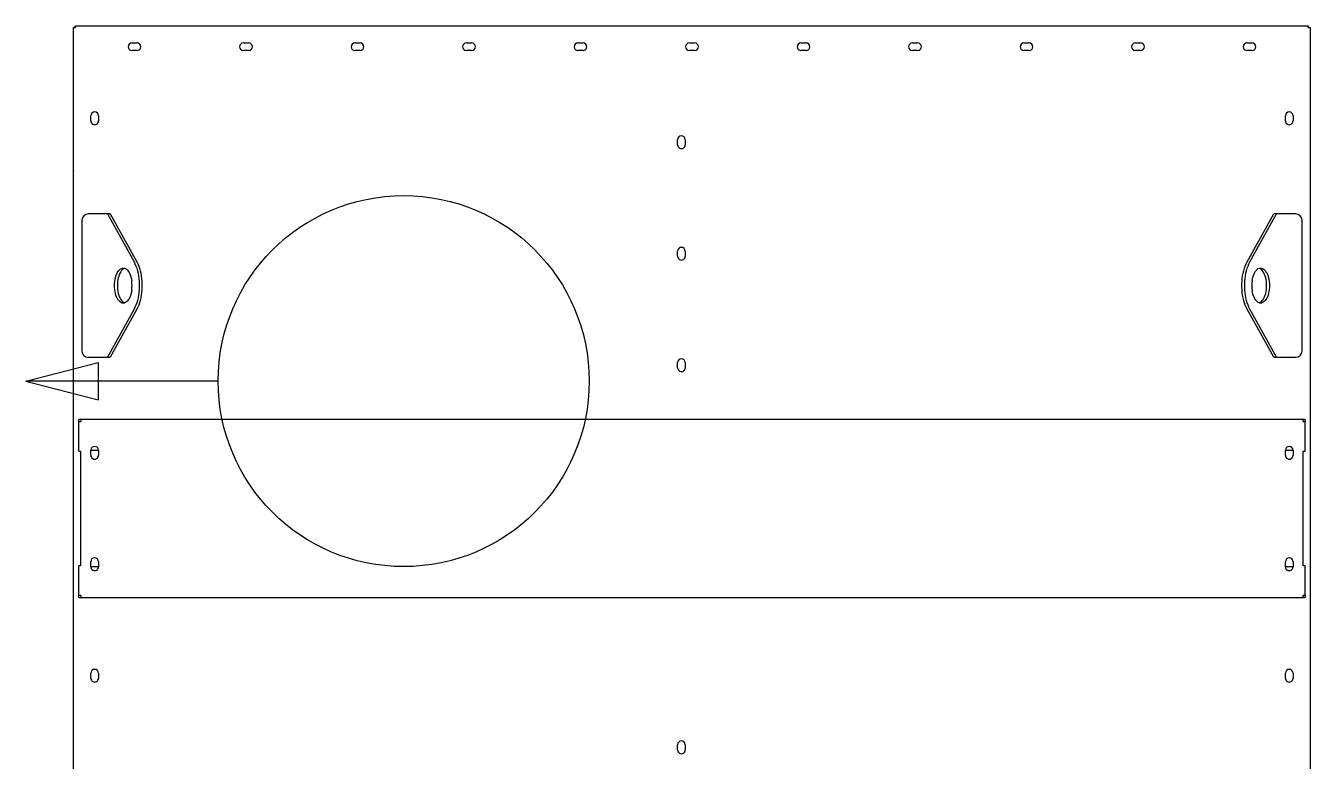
# Model space of a CAD drawing. Extents: x 28911 to 70911, y -59 to 29641.
# Drawn here: x 61483 to 63499, y 21077 to 22232 of the extents above; entities that cross this region are included whole.
import ezdxf
from ezdxf.lldxf.tags import DXFTag

# ---------------------------------------------------------------- set-up
doc = ezdxf.new("R2010")
doc.units = 0
doc.header["$LTSCALE"] = 300
doc.header["$MEASUREMENT"] = 0
tags = doc.linetypes.add('NASCOSTA', pattern=[0.375, 0.25, -0.125]).pattern_tags.tags
tags[6:7] = [DXFTag(74, 4), DXFTag(75, 0), DXFTag(340, '0'), DXFTag(46, 1.0), DXFTag(50, 0.0), DXFTag(44, 0.0), DXFTag(45, 0.0)]
tags[4:5] = [DXFTag(74, 4), DXFTag(75, 0), DXFTag(340, '0'), DXFTag(46, 1.0), DXFTag(50, 0.0), DXFTag(44, 0.0), DXFTag(45, 0.0)]

# ---------------------------------------------------------------- blocks, each defined once
blk = doc.blocks.new('A$Cedfd1987')
at = {"color": 7, "linetype": 'Continuous', "lineweight": 25}
for p, q in [((-2350.9, 1533), (-421, 1533)), ((-2350.9, 1530), (-2350.9, 1533)), ((-2354, -404.9), (-2354, 1529.9)), ((-2351, 1529.9), (-2354, 1529.9)), ((-1843.5, 1520), (-2048.5, 1520)), ((-1735.5, 1525), (-1732.5, 1525)), ((-1735.5, 1525), (-1735.5, 1521.9)), ((-1735.5, 1521.9), (-1735.5, -396.9)), ((-1732.4, 1521.9), (-1735.5, 1521.9)), ((-1732.5, 1521.9), (-1732.5, 1525)), ((-1732.4, 1525), (-1732.5, 1525)), ((-1732.4, 1525), (-1732.4, 1521.9)), ((-1686, 1525), (-1732.4, 1525)), ((-1686, 1522), (-1686, 1525)), ((-1506, 1522), (-1686, 1522)), ((-1459.6, 1525), (-1506, 1525)), ((-1506, 1525), (-1506, 1522)), ((-1459.6, 1521.9), (-1459.6, 1525)), ((-1459.6, 1525), (-1459.5, 1525)), ((-1456.5, 1521.9), (-1459.6, 1521.9)), ((-1459.5, 1525), (-1456.5, 1525)), ((-1459.5, 1525), (-1459.5, 1521.9)), ((-1456.5, 1521.9), (-1456.5, 1525)), ((-1456.5, -396.9), (-1456.5, 1521.9)), ((-2212.5, 1506), (-2204.5, 1506)), ((-2204.5, 1494), (-2212.5, 1494)), ((-2058.5, 1510), (-2058.5, 1480.1)), ((-1833.5, 1480.1), (-1833.5, 1510)), ((-1687.5, 1506), (-1679.5, 1506)), ((-1687.5, 1494), (-1687.5, 1506)), ((-1679.5, 1494), (-1687.5, 1494)), ((-1512.5, 1506), (-1504.5, 1506)), ((-1504.5, 1494), (-1512.5, 1494)), ((-1504.5, 1506), (-1504.5, 1494)), ((-1337.5, 1506), (-1329.5, 1506)), ((-1329.5, 1494), (-1337.5, 1494)), ((-2058.5, 1480), (-2058.5, 1477)), ((-1983.1, 1438.2), (-2058.4, 1480)), ((-2058.4, 1480), (-2058.4, 1479.4)), ((-2058.4, 1479.4), (-2058.4, 1475.6)), ((-1983.1, 1433.9), (-2058.4, 1475.6)), ((-1833.6, 1480), (-1908.9, 1438.2)), ((-1833.6, 1475.6), (-1908.9, 1433.9)), ((-1833.6, 1479.4), (-1833.6, 1480)), ((-1833.6, 1475.6), (-1833.6, 1479.4)), ((-1833.5, 1477), (-1833.5, 1480)), ((-2327, 1433.5), (-2327, 1441.5)), ((-2315, 1441.5), (-2315, 1433.5)), ((-1953.5, 1441.8), (-1953.5, 1441.8)), ((-1938.5, 1441.8), (-1938.5, 1441.8)), ((-2327, 1258.5), (-2327, 1266.5)), ((-2315, 1266.5), (-2315, 1258.5)), ((-2327, 1083.5), (-2327, 1091.5)), ((-2315, 1091.5), (-2315, 1083.5)), ((-2327, 908.5), (-2327, 916.5)), ((-2315, 916.5), (-2315, 908.5)), ((-2327, 733.5), (-2327, 741.5)), ((-2315, 741.5), (-2315, 733.5)), ((-2327, 558.5), (-2327, 566.5)), ((-2315, 566.5), (-2315, 558.5)), ((-2175, 552), (-2167, 552)), ((-2000, 552), (-1992, 552)), ((-1825, 552), (-1817, 552)), ((-1225, 552), (-1217, 552)), ((-2167, 540), (-2175, 540)), ((-1992, 540), (-2000, 540)), ((-1817, 540), (-1825, 540)), ((-1217, 540), (-1225, 540)), ((-2327, 383.5), (-2327, 391.5)), ((-2315, 391.5), (-2315, 383.5)), ((-2327, 208.5), (-2327, 216.5)), ((-2315, 216.5), (-2315, 208.5)), ((-2327, 33.5), (-2327, 41.5)), ((-2315, 41.5), (-2315, 33.5)), ((-2327, -141.5), (-2327, -133.5)), ((-2315, -133.5), (-2315, -141.5)), ((-2327, -316.5), (-2327, -308.5)), ((-2315, -308.5), (-2315, -316.5)), ((-2058.4, -350.6), (-1983.1, -308.9)), ((-2058.4, -355), (-1983.1, -313.2)), ((-1953.5, -316.8), (-1953.5, -316.8)), ((-1938.5, -316.8), (-1938.5, -316.8)), ((-1908.9, -308.9), (-1833.6, -350.6)), ((-1908.9, -313.2), (-1833.6, -355)), ((-2058.5, -355.1), (-2058.5, -385)), ((-2058.4, -350.6), (-2058.4, -354.4)), ((-2058.4, -354.4), (-2058.4, -355)), ((-1833.6, -354.4), (-1833.6, -350.6)), ((-1833.6, -355), (-1833.6, -354.4)), ((-1833.5, -355), (-1833.5, -352)), ((-1833.5, -385), (-1833.5, -355.1)), ((-2212.5, -369), (-2204.5, -369)), ((-2204.5, -381), (-2212.5, -381)), ((-1687.5, -369), (-1679.5, -369)), ((-1687.5, -381), (-1687.5, -369)), ((-1679.5, -381), (-1687.5, -381)), ((-1512.5, -369), (-1504.5, -369)), ((-1504.5, -381), (-1512.5, -381)), ((-1504.5, -369), (-1504.5, -381)), ((-1337.5, -369), (-1329.5, -369)), ((-1329.5, -381), (-1337.5, -381)), ((-2048.5, -395), (-1843.5, -395)), ((-1735.5, -396.9), (-1732.4, -396.9)), ((-1735.5, -396.9), (-1735.5, -400)), ((-1732.5, -400), (-1735.5, -400)), ((-1732.5, -400), (-1732.5, -396.9)), ((-1732.4, -400), (-1732.5, -400)), ((-1732.4, -400), (-1732.4, -396.9)), ((-1686, -400), (-1732.4, -400)), ((-1686, -397), (-1506, -397)), ((-1686, -400), (-1686, -397)), ((-1506, -397), (-1506, -400)), ((-1459.6, -400), (-1506, -400)), ((-1459.6, -396.9), (-1456.5, -396.9)), ((-1459.6, -396.9), (-1459.6, -400)), ((-1459.6, -400), (-1459.5, -400)), ((-1459.5, -396.9), (-1459.5, -400)), ((-1456.5, -400), (-1459.5, -400)), ((-1456.5, -400), (-1456.5, -396.9)), ((-2351, -404.9), (-2354, -404.9)), ((-2350.9, -405), (-2350.9, -408)), ((-421, -408), (-2350.9, -408)), ((-2125, -408.2), (-2125, -408)), ((-2125, -408.5), (-2107, -408.5)), ((-2107, -408), (-2107, -408.2))]:
    blk.add_line(p, q, dxfattribs=at)
at = {"color": 253}
for p, q in [((-1796, -181.2), (-1796, -483.2)), ((-1796, -483.2), (-1825.2, -369.3)), ((-1825.2, -369.3), (-1766.8, -369.3)), ((-1796, -483.2), (-1766.8, -369.3))]:
    blk.add_line(p, q, dxfattribs=at)
at = {"color": 7, "linetype": 'Continuous', "lineweight": 25, "flags": 128}
for points in [[(-1953.5, 1441.8), (-1956.5, 1442.3), (-1959.3, 1443), (-1962, 1443.8), (-1964.4, 1444.8), (-1966.6, 1445.9), (-1968.6, 1447.2), (-1970.2, 1448.5), (-1971.6, 1449.9), (-1972.6, 1451.4), (-1973.2, 1453), (-1973.5, 1454.5), (-1973.4, 1456.1), (-1973, 1457.7), (-1972.2, 1459.2), (-1971.1, 1460.7), (-1969.6, 1462.1), (-1967.8, 1463.4), (-1965.8, 1464.6), (-1963.5, 1465.6), (-1960.9, 1466.6), (-1958.2, 1467.3), (-1955.3, 1467.9), (-1952.2, 1468.4), (-1949.1, 1468.7), (-1946, 1468.7), (-1942.9, 1468.7), (-1939.8, 1468.4), (-1936.7, 1467.9), (-1933.8, 1467.3), (-1931.1, 1466.6), (-1928.5, 1465.6), (-1926.2, 1464.6), (-1924.2, 1463.4), (-1922.4, 1462.1), (-1920.9, 1460.7), (-1919.8, 1459.2), (-1919, 1457.7), (-1918.6, 1456.1), (-1918.5, 1454.5), (-1918.8, 1453), (-1919.4, 1451.4), (-1920.4, 1449.9), (-1921.8, 1448.5), (-1923.4, 1447.2), (-1925.4, 1445.9), (-1927.6, 1444.8), (-1930, 1443.8), (-1932.7, 1443), (-1935.5, 1442.3), (-1938.5, 1441.8)], [(-1918.8, 1452.8), (-1919, 1453.3), (-1919.8, 1454.9), (-1920.9, 1456.3), (-1922.4, 1457.7), (-1924.2, 1459), (-1926.2, 1460.2), (-1928.5, 1461.3), (-1931.1, 1462.2), (-1933.8, 1463), (-1936.7, 1463.6), (-1939.8, 1464.1), (-1942.9, 1464.3), (-1946, 1464.4), (-1949.1, 1464.3), (-1952.2, 1464.1), (-1955.3, 1463.6), (-1958.2, 1463), (-1960.9, 1462.2), (-1963.5, 1461.3), (-1965.8, 1460.2), (-1967.8, 1459), (-1969.6, 1457.7), (-1971.1, 1456.3), (-1972.2, 1454.9), (-1973, 1453.3), (-1973.2, 1452.8)], [(-1908.9, 1438.2), (-1912, 1436.7), (-1915.3, 1435.3), (-1918.9, 1434), (-1922.7, 1432.9), (-1926.7, 1431.9), (-1930.8, 1431.2), (-1935.1, 1430.6), (-1939.4, 1430.2), (-1943.8, 1430), (-1948.2, 1430), (-1952.6, 1430.2), (-1956.9, 1430.6), (-1961.2, 1431.2), (-1965.3, 1431.9), (-1969.3, 1432.9), (-1973.1, 1434), (-1976.7, 1435.3), (-1980, 1436.7), (-1983.1, 1438.2)], [(-1908.9, 1433.9), (-1912, 1432.4), (-1915.3, 1430.9), (-1918.9, 1429.7), (-1922.7, 1428.5), (-1926.7, 1427.6), (-1930.8, 1426.8), (-1935.1, 1426.3), (-1939.4, 1425.9), (-1943.8, 1425.7), (-1948.2, 1425.7), (-1952.6, 1425.9), (-1956.9, 1426.3), (-1961.2, 1426.8), (-1965.3, 1427.6), (-1969.3, 1428.5), (-1973.1, 1429.7), (-1976.7, 1430.9), (-1980, 1432.4), (-1983.1, 1433.9)], [(-1983.1, -308.9), (-1980, -307.4), (-1976.7, -305.9), (-1973.1, -304.7), (-1969.3, -303.5), (-1965.3, -302.6), (-1961.2, -301.8), (-1956.9, -301.3), (-1952.6, -300.9), (-1948.2, -300.7), (-1943.8, -300.7), (-1939.4, -300.9), (-1935.1, -301.3), (-1930.8, -301.8), (-1926.7, -302.6), (-1922.7, -303.5), (-1918.9, -304.7), (-1915.3, -305.9), (-1912, -307.4), (-1908.9, -308.9)], [(-1983.1, -313.2), (-1980, -311.7), (-1976.7, -310.3), (-1973.1, -309), (-1969.3, -307.9), (-1965.3, -306.9), (-1961.2, -306.2), (-1956.9, -305.6), (-1952.6, -305.2), (-1948.2, -305), (-1943.8, -305), (-1939.4, -305.2), (-1935.1, -305.6), (-1930.8, -306.2), (-1926.7, -306.9), (-1922.7, -307.9), (-1918.9, -309), (-1915.3, -310.3), (-1912, -311.7), (-1908.9, -313.2)], [(-1938.5, -316.8), (-1935.5, -317.3), (-1932.7, -318), (-1930, -318.8), (-1927.6, -319.8), (-1925.4, -320.9), (-1923.4, -322.2), (-1921.8, -323.5), (-1920.4, -324.9), (-1919.4, -326.4), (-1918.8, -328), (-1918.5, -329.5), (-1918.6, -331.1), (-1919, -332.7), (-1919.8, -334.2), (-1920.9, -335.7), (-1922.4, -337.1), (-1924.2, -338.4), (-1926.2, -339.6), (-1928.5, -340.6), (-1931.1, -341.6), (-1933.8, -342.3), (-1936.7, -342.9), (-1939.8, -343.4), (-1942.9, -343.7), (-1946, -343.8), (-1949.1, -343.7), (-1952.2, -343.4), (-1955.3, -342.9), (-1958.2, -342.3), (-1960.9, -341.6), (-1963.5, -340.6), (-1965.8, -339.6), (-1967.8, -338.4), (-1969.6, -337.1), (-1971.1, -335.7), (-1972.2, -334.2), (-1973, -332.7), (-1973.4, -331.1), (-1973.5, -329.5), (-1973.2, -328), (-1972.6, -326.4), (-1971.6, -324.9), (-1970.2, -323.5), (-1968.6, -322.2), (-1966.6, -320.9), (-1964.4, -319.8), (-1962, -318.8), (-1959.3, -318), (-1956.5, -317.3), (-1953.5, -316.8)], [(-1973.2, -327.8), (-1973, -328.3), (-1972.2, -329.9), (-1971.1, -331.3), (-1969.6, -332.7), (-1967.8, -334), (-1965.8, -335.2), (-1963.5, -336.3), (-1960.9, -337.2), (-1958.2, -338), (-1955.3, -338.6), (-1952.2, -339.1), (-1949.1, -339.3), (-1946, -339.4), (-1942.9, -339.3), (-1939.8, -339.1), (-1936.7, -338.6), (-1933.8, -338), (-1931.1, -337.2), (-1928.5, -336.3), (-1926.2, -335.2), (-1924.2, -334), (-1922.4, -332.7), (-1920.9, -331.3), (-1919.8, -329.9), (-1919, -328.3), (-1918.8, -327.8)]]:
    blk.add_lwpolyline(points, dxfattribs=at)
at = {"color": 253, "linetype": 'NASCOSTA'}
blk.add_circle((-1796, 110), 291.2, dxfattribs=at)
at = {"color": 7, "linetype": 'Continuous', "lineweight": 25}
for centre, radius, start, end in [((-2048.5, 1510), 10, 90, 180), ((-1843.5, 1510), 10, 0, 90), ((-2212.5, 1500), 6, 90, 270), ((-2204.5, 1500), 6, 270, 90), ((-1687.5, 1500), 6, 90, 270), ((-1679.5, 1500), 6, 270, 90), ((-1512.5, 1500), 6, 90, 270), ((-1504.5, 1500), 6, 270, 90), ((-1337.5, 1500), 6, 90, 270), ((-1329.5, 1500), 6, 270, 90), ((-2321, 1441.5), 6, 0, 180), ((-2321, 1433.5), 6, 180, 0), ((-1946, 1495.2), 53.9, 261.9993, 278.0007), ((-2321, 1266.5), 6, 0, 180), ((-2321, 1258.5), 6, 180, 0), ((-2321, 1091.5), 6, 0, 180), ((-2321, 1083.5), 6, 180, 0), ((-2321, 916.5), 6, 0, 180), ((-2321, 908.5), 6, 180, 0), ((-2321, 741.5), 6, 0, 180), ((-2321, 733.5), 6, 180, 0), ((-2321, 566.5), 6, 0, 180), ((-2321, 558.5), 6, 180, 0), ((-2175, 546), 6, 90, 270), ((-2167, 546), 6, 270, 90), ((-2000, 546), 6, 90, 270), ((-1992, 546), 6, 270, 90), ((-1825, 546), 6, 90, 270), ((-1817, 546), 6, 270, 90), ((-1225, 546), 6, 90, 270), ((-1217, 546), 6, 270, 90), ((-2321, 391.5), 6, 0, 180), ((-2321, 383.5), 6, 180, 0), ((-2321, 216.5), 6, 0, 180), ((-2321, 208.5), 6, 180, 0), ((-2321, 41.5), 6, 0, 180), ((-2321, 33.5), 6, 180, 0), ((-2321, -133.5), 6, 0, 180), ((-2321, -141.5), 6, 180, 0), ((-2321, -308.5), 6, 0, 180), ((-2321, -316.5), 6, 180, 0), ((-1946, -370.2), 53.9, 81.9993, 98.0007), ((-2212.5, -375), 6, 90, 270), ((-2204.5, -375), 6, 270, 90), ((-1687.5, -375), 6, 90, 270), ((-1679.5, -375), 6, 270, 90), ((-1512.5, -375), 6, 90, 270), ((-1504.5, -375), 6, 270, 90), ((-1337.5, -375), 6, 90, 270), ((-1329.5, -375), 6, 270, 90), ((-2048.5, -385), 10, 180, 270), ((-1843.5, -385), 10, 270, 0), ((-2125, -407.5), 1, 210, 270), ((-2107, -407.5), 1, 270, 330)]:
    blk.add_arc(centre, radius, start, end, dxfattribs=at)
for points, knots in [([(-2350.9, 1529.9), (-2350.9, 1530.8), (-2350.9, 1532.4), (-2350.9, 1533), (-2350.9, 1533)], [-0.07603585, -0.07603585, -0.07603585, -0.07603585, -0.03258679, 0, 0, 0, 0]), ([(-2354, 1529.9), (-2354, 1529.9), (-2353.2, 1529.9), (-2351.6, 1529.9), (-2350.9, 1529.9)], [-0.07603585, -0.07603585, -0.07603585, -0.07603585, -0.03258679, 0, 0, 0, 0]), ([(-2058.4, 1480), (-2058.5, 1480), (-2058.6, 1480), (-2058.5, 1480), (-2058.5, 1480), (-2058.5, 1480.1)], [0, 0, 0, 0, 0.285714, 0.571429, 1, 1, 1, 1]), ([(-2058.5, 1477), (-2058.5, 1476.8), (-2058.5, 1476.2), (-2058.5, 1475.8), (-2058.4, 1475.6)], [0, 0, 0, 0, 0.464283, 1, 1, 1, 1]), ([(-1833.6, 1480), (-1833.5, 1480), (-1833.5, 1480), (-1833.5, 1480), (-1833.4, 1480), (-1833.5, 1480), (-1833.5, 1480), (-1833.5, 1480), (-1833.5, 1480), (-1833.5, 1480), (-1833.5, 1480.1), (-1833.5, 1480.1)], [0, 0, 0, 0, 0.28987, 0.472266, 0.5566, 0.631001, 0.676791, 0.738876, 0.829465, 0.934129, 1, 1, 1, 1]), ([(-1833.5, 1477), (-1833.5, 1476.8), (-1833.5, 1476.2), (-1833.5, 1475.8), (-1833.6, 1475.6)], [0, 0, 0, 0, 0.464259, 1, 1, 1, 1]), ([(-2058.4, -355), (-2058.5, -355), (-2058.6, -355), (-2058.5, -355), (-2058.5, -355), (-2058.5, -355.1)], [0, 0, 0, 0, 0.285714, 0.571429, 1, 1, 1, 1]), ([(-2058.5, -352), (-2058.5, -351.7), (-2058.5, -351.2), (-2058.5, -350.8), (-2058.4, -350.6)], [0, 0, 0, 0, 0.46285, 1, 1, 1, 1]), ([(-2058.5, -352), (-2058.5, -352.1), (-2058.5, -352.4), (-2058.5, -353), (-2058.5, -353.9), (-2058.5, -354.6), (-2058.5, -354.8), (-2058.5, -354.9), (-2058.5, -355)], [0, 0, 0, 0, 0.219195, 0.413198, 0.728358, 0.867673, 0.933361, 1, 1, 1, 1]), ([(-1833.5, -352), (-1833.5, -351.8), (-1833.5, -351.2), (-1833.5, -350.8), (-1833.6, -350.6)], [0, 0, 0, 0, 0.464283, 1, 1, 1, 1]), ([(-1833.6, -355), (-1833.5, -355), (-1833.4, -355), (-1833.5, -355), (-1833.5, -355), (-1833.5, -355.1)], [0, 0, 0, 0, 0.285714, 0.571429, 1, 1, 1, 1]), ([(-2350.9, -404.9), (-2351.6, -404.9), (-2353.2, -404.9), (-2354, -404.9), (-2354, -404.9)], [0, 0, 0, 0, 0.03258679, 0.07603585, 0.07603585, 0.07603585, 0.07603585]), ([(-2350.9, -408), (-2350.9, -408), (-2350.9, -407.2), (-2350.9, -405.6), (-2350.9, -404.9)], [-0.07603585, -0.07603585, -0.07603585, -0.07603585, -0.03258679, 0, 0, 0, 0]), ([(-2125, -408.2), (-2125, -408.2), (-2125, -408.2), (-2125, -408.1), (-2124.9, -408), (-2124.9, -408)], [0, 0, 0, 0, 0.34867, 0.72575, 1, 1, 1, 1]), ([(-2107, -408.2), (-2107, -408.2), (-2107, -408.2), (-2107, -408.1), (-2107.1, -408), (-2107.1, -408)], [0, 0, 0, 0, 0.343884, 0.724791, 1, 1, 1, 1])]:
    blk.add_open_spline(points, degree=3, knots=knots, dxfattribs=at)

msp = doc.modelspace()

# ---------------------------------------------------------------- block references
at = {"color": 1, "rotation": 270}
msp.add_blockref('A$Cedfd1987', (61965.933, 19877.689), dxfattribs=at)

doc.saveas('drawing.dxf')
